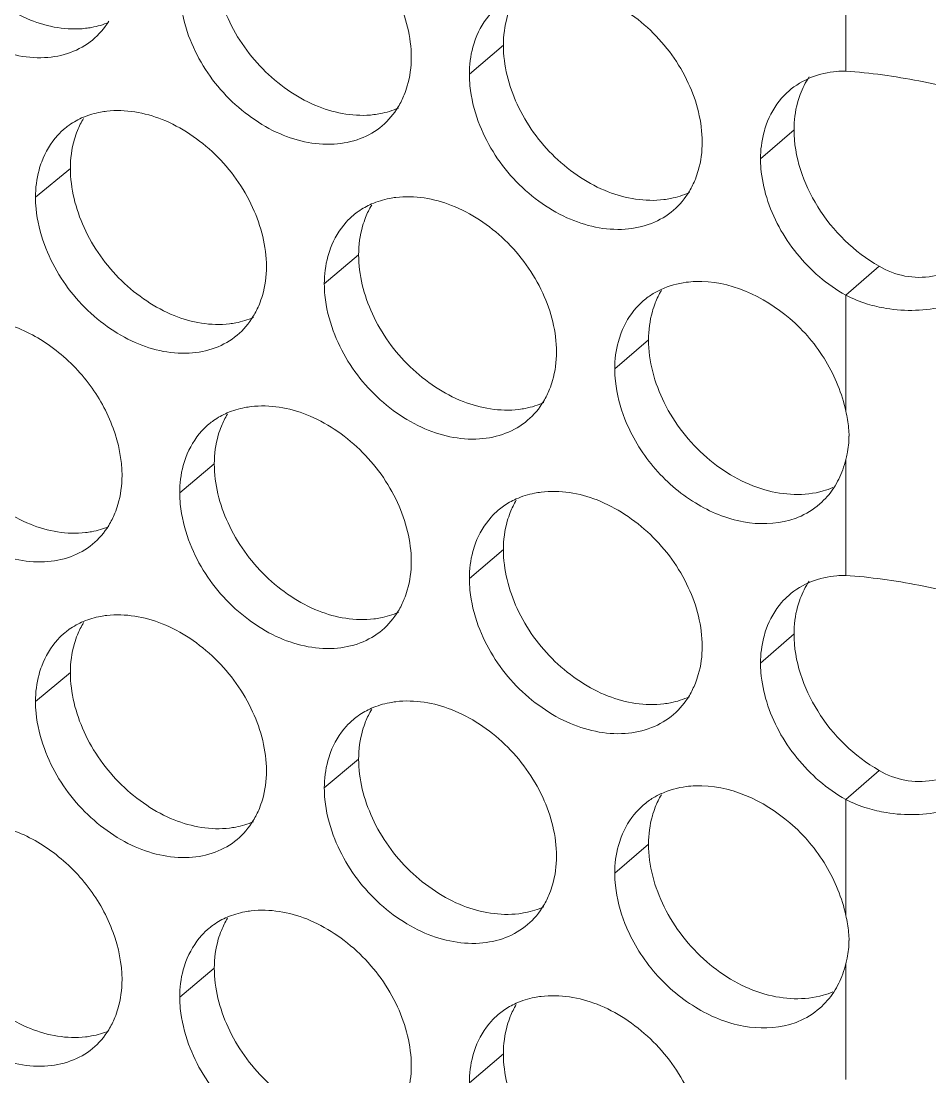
# Model space of a CAD drawing. Header units: millimetres. Extents: x 1177 to 4147, y 93 to 2194.
# Drawn here: x 2687.88 to 2702.07, y 703.32 to 719.81 of the extents above; entities that cross this region are included whole.
import ezdxf

# ---------------------------------------------------------------- set-up
doc = ezdxf.new("R2010")
doc.units = ezdxf.units.MM
doc.header["$LTSCALE"] = 0.1
doc.layers.get('0').update_dxf_attribs({"lineweight": 13})
doc.layers.add('标注', color=251, linetype='Continuous', lineweight=9)

# ---------------------------------------------------------------- blocks, each defined once
blk = doc.blocks.new('02')
for p, q in [((4627.348, 618.454), (4627.348, 621.041)), ((4627.348, 610.867), (4627.348, 613.454)), ((4627.348, 607.204), (4627.348, 609.791)), ((4627.348, 599.617), (4627.348, 602.204)), ((4627.348, 595.954), (4627.348, 598.541))]:
    blk.add_line(p, q)
for points, knots in [([(4627.348, 522.744), (4597.363, 531.299), (4553.55, 545.69), (4497.641, 568.487), (4458.71, 586.649), (4422.281, 606.068), (4388.51, 626.659), (4357.551, 648.334), (4338.416, 663.815), (4329.392, 671.722)], [0, 0, 0, 0, 0.278685, 0.411475, 0.539478, 0.662459, 0.780251, 0.892768, 1, 1, 1, 1]), ([(4626.906, 521.428), (4597.052, 529.945), (4553.424, 544.261), (4497.732, 566.923), (4458.929, 584.973), (4422.597, 604.269), (4388.892, 624.729), (4357.964, 646.263), (4338.829, 661.641), (4329.798, 669.496)], [0, 0, 0, 0, 0.278468, 0.411196, 0.539177, 0.662176, 0.780023, 0.892638, 1, 1, 1, 1]), ([(4628.518, 518.372), (4598.337, 526.935), (4554.235, 541.353), (4497.955, 564.22), (4458.766, 582.448), (4422.099, 601.945), (4388.114, 622.628), (4356.965, 644.402), (4337.717, 659.96), (4328.641, 667.907)], [0, 0, 0, 0, 0.278732, 0.411552, 0.539576, 0.662563, 0.780343, 0.892822, 1, 1, 1, 1]), ([(4328.202, 667.332), (4337.3, 659.316), (4356.601, 643.626), (4387.852, 621.677), (4421.956, 600.844), (4458.755, 581.215), (4498.091, 562.874), (4554.59, 539.876), (4598.873, 525.389), (4629.18, 516.79)], [0, 0, 0, 0, 0.107262, 0.219794, 0.337581, 0.460553, 0.588547, 0.721328, 1, 1, 1, 1])]:
    blk.add_open_spline(points, degree=3, knots=knots)
at = {"layer": '标注'}
for p, q in [((4619.714, 619.03), (4618.955, 618.383)), ((4626.196, 617.148), (4625.449, 616.498)), ((4610.058, 616.284), (4609.28, 615.642)), ((4616.486, 614.357), (4615.721, 613.712)), ((4628.091, 614.105), (4627.348, 613.454)), ((4622.951, 612.46), (4622.198, 611.811)), ((4613.267, 609.692), (4612.496, 609.048)), ((4619.714, 607.78), (4618.955, 607.133)), ((4626.196, 605.898), (4625.449, 605.248)), ((4610.058, 605.034), (4609.28, 604.392)), ((4610.058, 605.034), (4609.28, 604.392)), ((4616.486, 603.107), (4615.721, 602.462)), ((4616.486, 603.107), (4615.721, 602.462)), ((4628.091, 602.855), (4627.348, 602.204)), ((4622.951, 601.21), (4622.198, 600.561)), ((4622.951, 601.21), (4622.198, 600.561)), ((4613.267, 598.442), (4612.496, 597.798)), ((4619.714, 596.53), (4618.955, 595.883))]:
    blk.add_line(p, q, dxfattribs=at)
for centre, radius, start, end in [((4615.73, 618.642), 1.912, 328.9787, 338.0529), ((4611.976, 616.414), 1.899, 148.7058, 157.8789), ((4610.945, 615.963), 1.579, 125.316, 129.5927), ((4622.206, 616.758), 1.925, 329.2925, 338.318), ((4617.403, 614.02), 1.599, 125.3449, 130.1938), ((4618.416, 614.48), 1.912, 149.0222, 158.126), ((4623.959, 612), 1.744, 114.6822, 121.1409), ((4623.909, 612.083), 1.647, 121.1376, 130.744), ((4624.886, 612.581), 1.918, 149.2796, 158.5755), ((4628.745, 616.24), 3.117, 243.3667, 253.0477), ((4612.506, 613.971), 1.906, 328.8204, 337.9261), ((4618.964, 612.071), 1.919, 329.1361, 338.1835), ((4615.192, 609.818), 1.906, 148.8645, 158.0006), ((4614.169, 609.363), 1.589, 125.3301, 129.8922), ((4625.364, 610.307), 2.058, 0.0408, 5.1029), ((4625.378, 610.236), 2.02, 340.5097, 347.2785), ((4626.352, 610.823), 1.805, 285.9402, 293.0214), ((4621.65, 607.899), 1.919, 149.179, 158.2551), ((4620.645, 607.434), 1.61, 125.3606, 130.4975), ((4609.291, 609.307), 1.899, 328.661, 337.8031), ((4615.73, 607.392), 1.912, 328.9787, 338.0529), ((4611.976, 605.164), 1.899, 148.7058, 157.8789), ((4611.976, 605.164), 1.899, 148.7058, 157.8789), ((4610.945, 604.713), 1.579, 125.316, 129.5927), ((4610.945, 604.713), 1.579, 125.316, 129.5927), ((4622.206, 605.508), 1.925, 329.2925, 338.318), ((4618.416, 603.23), 1.912, 149.0222, 158.126), ((4618.416, 603.23), 1.912, 149.0222, 158.126), ((4617.403, 602.77), 1.599, 125.3449, 130.1938), ((4617.403, 602.77), 1.599, 125.3449, 130.1938), ((4623.959, 600.75), 1.744, 114.6822, 121.1409), ((4623.959, 600.75), 1.744, 114.6822, 121.1409), ((4624.886, 601.331), 1.918, 149.2796, 158.5755), ((4624.886, 601.331), 1.918, 149.2796, 158.5755), ((4623.909, 600.833), 1.647, 121.1376, 130.744), ((4623.909, 600.833), 1.647, 121.1376, 130.744), ((4628.745, 604.99), 3.117, 243.3667, 253.0477), ((4612.506, 602.721), 1.906, 328.8204, 337.9261), ((4612.506, 602.721), 1.906, 328.8204, 337.9261), ((4618.964, 600.821), 1.919, 329.1361, 338.1835), ((4618.964, 600.821), 1.919, 329.1361, 338.1835), ((4615.192, 598.568), 1.906, 148.8645, 158.0006), ((4614.169, 598.113), 1.589, 125.3301, 129.8922), ((4625.364, 599.057), 2.058, 0.0408, 5.1029), ((4625.364, 599.057), 2.058, 0.0408, 5.1029), ((4625.378, 598.986), 2.02, 340.5097, 347.2785), ((4625.378, 598.986), 2.02, 340.5097, 347.2785), ((4626.352, 599.573), 1.805, 285.9402, 293.0214), ((4626.352, 599.573), 1.805, 285.9402, 293.0214), ((4621.65, 596.649), 1.919, 149.179, 158.2551), ((4609.291, 598.057), 1.899, 328.661, 337.8031), ((4620.645, 596.184), 1.61, 125.3606, 130.4975)]:
    blk.add_arc(centre, radius, start, end, dxfattribs=at)
for points, knots in [([(4606.857, 622.884), (4606.857, 622.433), (4607.098, 621.497), (4607.789, 620.516), (4608.535, 619.91), (4609.314, 619.481), (4609.984, 619.361), (4610.396, 619.409)], [0, 0, 0, 0, 0.247494, 0.513042, 0.645309, 0.772218, 1, 1, 1, 1]), ([(4617.66, 618.763), (4617.66, 619.214), (4617.416, 620.15), (4616.716, 621.125), (4615.963, 621.727), (4615.177, 622.151), (4614.503, 622.269), (4614.089, 622.22)], [0, 0, 0, 0, 0.246684, 0.511753, 0.644116, 0.771328, 1, 1, 1, 1]), ([(4606.271, 621.19), (4606.44, 620.725), (4606.839, 620.069), (4607.569, 619.401), (4608.356, 618.906), (4609.246, 618.684), (4610.062, 618.837), (4610.406, 619.029), (4610.551, 619.148)], [0, 0, 0, 0, 0.27385, 0.412176, 0.546005, 0.787007, 0.896139, 1, 1, 1, 1]), ([(4613.267, 620.942), (4613.267, 620.491), (4613.51, 619.556), (4614.205, 618.578), (4614.955, 617.975), (4615.739, 617.55), (4616.413, 617.433), (4616.827, 617.483)], [0, 0, 0, 0, 0.246991, 0.512108, 0.644352, 0.77141, 1, 1, 1, 1]), ([(4612.496, 620.298), (4612.496, 620.212), (4612.515, 619.854), (4612.601, 619.501), (4612.695, 619.245)], [0, 0, 0, 0, 0.240653, 1, 1, 1, 1]), ([(4624.148, 616.872), (4624.148, 617.322), (4623.902, 618.258), (4623.198, 619.23), (4622.441, 619.828), (4621.65, 620.249), (4620.973, 620.363), (4620.556, 620.311)], [0, 0, 0, 0, 0.246187, 0.510826, 0.643167, 0.770525, 1, 1, 1, 1]), ([(4619.599, 619.908), (4619.543, 619.86), (4619.329, 619.651), (4619.173, 619.384), (4619.094, 619.173)], [0, 0, 0, 0, 0.246198, 1, 1, 1, 1]), ([(4619.868, 619.86), (4619.843, 619.796), (4619.751, 619.529), (4619.714, 619.244), (4619.714, 619.03)], [0, 0, 0, 0, 0.241677, 1, 1, 1, 1]), ([(4610.396, 619.409), (4610.441, 619.414), (4610.618, 619.441), (4610.792, 619.491), (4610.915, 619.543)], [0, 0, 0, 0, 0.255573, 1, 1, 1, 1]), ([(4612.695, 619.245), (4612.865, 618.779), (4613.269, 618.122), (4614.007, 617.457), (4614.803, 616.966), (4615.701, 616.752), (4616.522, 616.915), (4616.867, 617.112), (4617.011, 617.234)], [0, 0, 0, 0, 0.273173, 0.411313, 0.545072, 0.786333, 0.895775, 1, 1, 1, 1]), ([(4619.094, 619.173), (4619.071, 619.113), (4618.988, 618.857), (4618.955, 618.586), (4618.955, 618.383)], [0, 0, 0, 0, 0.242012, 1, 1, 1, 1]), ([(4619.714, 619.03), (4619.714, 618.58), (4619.958, 617.644), (4620.658, 616.67), (4621.412, 616.071), (4622.201, 615.649), (4622.877, 615.536), (4623.293, 615.588)], [0, 0, 0, 0, 0.246494, 0.511184, 0.643406, 0.77061, 1, 1, 1, 1]), ([(4617.504, 617.928), (4617.53, 617.991), (4617.623, 618.261), (4617.66, 618.548), (4617.66, 618.763)], [0, 0, 0, 0, 0.241585, 1, 1, 1, 1]), ([(4618.955, 618.383), (4618.955, 618.297), (4618.974, 617.938), (4619.061, 617.586), (4619.155, 617.331)], [0, 0, 0, 0, 0.240751, 1, 1, 1, 1]), ([(4627.348, 618.454), (4627.281, 618.455), (4627.022, 618.444), (4626.765, 618.386), (4626.586, 618.316)], [0, 0, 0, 0, 0.258603, 1, 1, 1, 1]), ([(4630.617, 617.799), (4630.361, 617.9), (4629.819, 618.064), (4628.729, 618.296), (4627.896, 618.417), (4627.348, 618.454)], [0, 0, 0, 0, 0.246985, 0.506558, 1, 1, 1, 1]), ([(4626.077, 618.008), (4626.021, 617.959), (4625.806, 617.745), (4625.653, 617.473), (4625.576, 617.258)], [0, 0, 0, 0, 0.24633, 1, 1, 1, 1]), ([(4626.333, 617.936), (4626.31, 617.875), (4626.229, 617.62), (4626.196, 617.35), (4626.196, 617.148)], [0, 0, 0, 0, 0.242216, 1, 1, 1, 1]), ([(4614.43, 614.095), (4614.43, 614.546), (4614.186, 615.482), (4613.489, 616.459), (4612.738, 617.063), (4611.955, 617.489), (4611.282, 617.608), (4610.868, 617.56)], [0, 0, 0, 0, 0.246935, 0.51222, 0.644595, 0.771733, 1, 1, 1, 1]), ([(4616.827, 617.483), (4616.875, 617.489), (4617.061, 617.518), (4617.244, 617.573), (4617.373, 617.63)], [0, 0, 0, 0, 0.255784, 1, 1, 1, 1]), ([(4610.868, 617.56), (4610.823, 617.555), (4610.647, 617.528), (4610.473, 617.478), (4610.351, 617.427)], [0, 0, 0, 0, 0.255654, 1, 1, 1, 1]), ([(4609.939, 617.18), (4609.881, 617.132), (4609.659, 616.92), (4609.499, 616.647), (4609.418, 616.431)], [0, 0, 0, 0, 0.245817, 1, 1, 1, 1]), ([(4610.217, 617.129), (4610.19, 617.065), (4610.096, 616.793), (4610.058, 616.502), (4610.058, 616.284)], [0, 0, 0, 0, 0.241186, 1, 1, 1, 1]), ([(4619.155, 617.331), (4619.327, 616.864), (4619.735, 616.205), (4620.482, 615.543), (4621.286, 615.056), (4622.193, 614.851), (4623.018, 615.024), (4623.364, 615.226), (4623.508, 615.351)], [0, 0, 0, 0, 0.272504, 0.410462, 0.544153, 0.785671, 0.895417, 1, 1, 1, 1]), ([(4625.576, 617.258), (4625.555, 617.199), (4625.48, 616.952), (4625.449, 616.693), (4625.449, 616.498)], [0, 0, 0, 0, 0.242457, 1, 1, 1, 1]), ([(4626.196, 617.148), (4626.196, 616.549), (4626.617, 615.313), (4627.539, 614.418), (4628.091, 614.105)], [0, 0, 0, 0, 0.485697, 1, 1, 1, 1]), ([(4623.995, 616.047), (4624.02, 616.11), (4624.111, 616.376), (4624.148, 616.659), (4624.148, 616.872)], [0, 0, 0, 0, 0.241909, 1, 1, 1, 1]), ([(4628.091, 614.105), (4628.266, 613.998), (4628.66, 613.845), (4629.293, 613.844), (4629.891, 614.06), (4630.554, 614.572), (4631.079, 615.468), (4631.219, 616.267), (4631.219, 616.652)], [0, 0, 0, 0, 0.126239, 0.253462, 0.381711, 0.510421, 0.762592, 1, 1, 1, 1]), ([(4609.418, 616.431), (4609.395, 616.371), (4609.313, 616.115), (4609.28, 615.845), (4609.28, 615.642)], [0, 0, 0, 0, 0.241688, 1, 1, 1, 1]), ([(4625.449, 616.498), (4625.449, 616.427), (4625.462, 616.134), (4625.521, 615.844), (4625.586, 615.632)], [0, 0, 0, 0, 0.242222, 1, 1, 1, 1]), ([(4610.058, 616.284), (4610.058, 615.833), (4610.299, 614.897), (4610.993, 613.918), (4611.74, 613.314), (4612.522, 612.887), (4613.194, 612.768), (4613.607, 612.817)], [0, 0, 0, 0, 0.247242, 0.512574, 0.644829, 0.771813, 1, 1, 1, 1]), ([(4623.293, 615.588), (4623.343, 615.594), (4623.54, 615.626), (4623.732, 615.686), (4623.866, 615.748)], [0, 0, 0, 0, 0.255988, 1, 1, 1, 1]), ([(4609.28, 615.642), (4609.28, 615.556), (4609.299, 615.198), (4609.385, 614.845), (4609.478, 614.589)], [0, 0, 0, 0, 0.240605, 1, 1, 1, 1]), ([(4617.318, 615.637), (4617.27, 615.631), (4617.084, 615.602), (4616.902, 615.547), (4616.773, 615.491)], [0, 0, 0, 0, 0.25587, 1, 1, 1, 1]), ([(4620.899, 612.189), (4620.899, 612.639), (4620.654, 613.575), (4619.952, 614.549), (4619.198, 615.149), (4618.409, 615.571), (4617.733, 615.687), (4617.318, 615.637)], [0, 0, 0, 0, 0.246434, 0.511288, 0.64364, 0.770925, 1, 1, 1, 1]), ([(4625.586, 615.632), (4625.724, 615.181), (4626.195, 614.326), (4626.932, 613.689), (4627.348, 613.454)], [0, 0, 0, 0, 0.49694, 1, 1, 1, 1]), ([(4616.37, 615.241), (4616.314, 615.193), (4616.097, 614.983), (4615.939, 614.715), (4615.859, 614.502)], [0, 0, 0, 0, 0.246074, 1, 1, 1, 1]), ([(4616.642, 615.192), (4616.616, 615.128), (4616.524, 614.859), (4616.486, 614.572), (4616.486, 614.357)], [0, 0, 0, 0, 0.241514, 1, 1, 1, 1]), ([(4609.478, 614.589), (4609.648, 614.124), (4610.049, 613.467), (4610.784, 612.8), (4611.575, 612.307), (4612.469, 612.089), (4613.288, 612.247), (4613.632, 612.441), (4613.776, 612.562)], [0, 0, 0, 0, 0.27351, 0.411743, 0.545537, 0.786668, 0.895956, 1, 1, 1, 1]), ([(4615.859, 614.502), (4615.837, 614.441), (4615.754, 614.186), (4615.721, 613.915), (4615.721, 613.712)], [0, 0, 0, 0, 0.241904, 1, 1, 1, 1]), ([(4616.486, 614.357), (4616.486, 613.907), (4616.729, 612.971), (4617.427, 611.995), (4618.179, 611.394), (4618.966, 610.971), (4619.641, 610.856), (4620.055, 610.907)], [0, 0, 0, 0, 0.246741, 0.511644, 0.643878, 0.771009, 1, 1, 1, 1]), ([(4614.272, 613.255), (4614.298, 613.319), (4614.392, 613.589), (4614.43, 613.878), (4614.43, 614.095)], [0, 0, 0, 0, 0.241422, 1, 1, 1, 1]), ([(4615.721, 613.712), (4615.721, 613.626), (4615.74, 613.267), (4615.827, 612.914), (4615.92, 612.659)], [0, 0, 0, 0, 0.240702, 1, 1, 1, 1]), ([(4623.995, 613.761), (4623.927, 613.758), (4623.666, 613.736), (4623.407, 613.665), (4623.231, 613.584)], [0, 0, 0, 0, 0.258302, 1, 1, 1, 1]), ([(4627.348, 610.867), (4627.27, 611.259), (4626.947, 612.031), (4625.94, 613.239), (4624.749, 613.791), (4623.995, 613.761)], [0, 0, 0, 0, 0.254485, 0.51933, 1, 1, 1, 1]), ([(4622.834, 613.33), (4622.779, 613.283), (4622.571, 613.078), (4622.419, 612.819), (4622.341, 612.614)], [0, 0, 0, 0, 0.246444, 1, 1, 1, 1]), ([(4623.101, 613.281), (4623.076, 613.218), (4622.987, 612.953), (4622.951, 612.672), (4622.951, 612.46)], [0, 0, 0, 0, 0.241851, 1, 1, 1, 1]), ([(4627.836, 613.258), (4627.973, 613.217), (4628.535, 613.085), (4629.131, 613.105), (4629.554, 613.2)], [0, 0, 0, 0, 0.247904, 1, 1, 1, 1]), ([(4613.607, 612.817), (4613.653, 612.823), (4613.835, 612.851), (4614.014, 612.903), (4614.139, 612.958)], [0, 0, 0, 0, 0.255679, 1, 1, 1, 1]), ([(4611.209, 609.435), (4611.209, 609.792), (4611.053, 610.536), (4610.498, 611.537), (4609.671, 612.342), (4608.989, 612.704), (4608.638, 612.81)], [0, 0, 0, 0, 0.238714, 0.495406, 0.754851, 1, 1, 1, 1]), ([(4615.92, 612.659), (4616.091, 612.193), (4616.498, 611.535), (4617.24, 610.871), (4618.04, 610.382), (4618.943, 610.173), (4619.766, 610.341), (4620.111, 610.54), (4620.255, 610.664)], [0, 0, 0, 0, 0.272838, 0.410886, 0.544611, 0.786, 0.895595, 1, 1, 1, 1]), ([(4622.341, 612.614), (4622.317, 612.552), (4622.232, 612.293), (4622.198, 612.018), (4622.198, 611.811)], [0, 0, 0, 0, 0.242016, 1, 1, 1, 1]), ([(4622.951, 612.46), (4622.951, 611.979), (4623.228, 610.977), (4624.17, 609.779), (4625.446, 609.021), (4626.431, 608.968), (4626.848, 609.088)], [0, 0, 0, 0, 0.249772, 0.517807, 0.774905, 1, 1, 1, 1]), ([(4620.745, 611.358), (4620.77, 611.422), (4620.862, 611.689), (4620.899, 611.975), (4620.899, 612.189)], [0, 0, 0, 0, 0.241748, 1, 1, 1, 1]), ([(4622.198, 611.811), (4622.198, 611.719), (4622.219, 611.337), (4622.318, 610.961), (4622.424, 610.69)], [0, 0, 0, 0, 0.240389, 1, 1, 1, 1]), ([(4606.857, 611.634), (4606.857, 611.183), (4607.098, 610.247), (4607.789, 609.266), (4608.535, 608.66), (4609.314, 608.231), (4609.984, 608.111), (4610.396, 608.159)], [0, 0, 0, 0, 0.247494, 0.513042, 0.645309, 0.772218, 1, 1, 1, 1]), ([(4617.66, 607.513), (4617.66, 607.964), (4617.416, 608.9), (4616.716, 609.875), (4615.963, 610.477), (4615.177, 610.901), (4614.503, 611.019), (4614.089, 610.97)], [0, 0, 0, 0, 0.246684, 0.511753, 0.644116, 0.771328, 1, 1, 1, 1]), ([(4620.055, 610.907), (4620.105, 610.913), (4620.296, 610.943), (4620.484, 611.001), (4620.615, 611.06)], [0, 0, 0, 0, 0.255887, 1, 1, 1, 1]), ([(4614.089, 610.97), (4614.042, 610.964), (4613.861, 610.936), (4613.683, 610.884), (4613.557, 610.83)], [0, 0, 0, 0, 0.255763, 1, 1, 1, 1]), ([(4613.15, 610.582), (4613.093, 610.534), (4612.873, 610.323), (4612.714, 610.052), (4612.634, 609.838)], [0, 0, 0, 0, 0.245947, 1, 1, 1, 1]), ([(4613.425, 610.532), (4613.399, 610.468), (4613.305, 610.197), (4613.267, 609.908), (4613.267, 609.692)], [0, 0, 0, 0, 0.241351, 1, 1, 1, 1]), ([(4622.424, 610.69), (4622.574, 610.308), (4623.01, 609.588), (4623.936, 608.781), (4625.012, 608.332), (4625.772, 608.342), (4626.103, 608.437)], [0, 0, 0, 0, 0.264547, 0.530604, 0.77855, 1, 1, 1, 1]), ([(4627.348, 609.791), (4627.36, 609.832), (4627.404, 610.001), (4627.421, 610.177), (4627.421, 610.309)], [0, 0, 0, 0, 0.244815, 1, 1, 1, 1]), ([(4606.271, 609.94), (4606.44, 609.475), (4606.839, 608.819), (4607.569, 608.151), (4608.356, 607.656), (4609.246, 607.434), (4610.062, 607.587), (4610.406, 607.779), (4610.551, 607.898)], [0, 0, 0, 0, 0.27385, 0.412176, 0.546005, 0.787007, 0.896139, 1, 1, 1, 1]), ([(4612.634, 609.838), (4612.611, 609.777), (4612.529, 609.522), (4612.496, 609.251), (4612.496, 609.048)], [0, 0, 0, 0, 0.241796, 1, 1, 1, 1]), ([(4613.267, 609.692), (4613.267, 609.241), (4613.51, 608.306), (4614.205, 607.328), (4614.955, 606.725), (4615.739, 606.3), (4616.413, 606.183), (4616.827, 606.233)], [0, 0, 0, 0, 0.246991, 0.512108, 0.644352, 0.77141, 1, 1, 1, 1]), ([(4611.049, 608.59), (4611.075, 608.654), (4611.17, 608.926), (4611.209, 609.217), (4611.209, 609.435)], [0, 0, 0, 0, 0.241257, 1, 1, 1, 1]), ([(4624.148, 605.622), (4624.148, 606.072), (4623.902, 607.008), (4623.198, 607.98), (4622.441, 608.578), (4621.65, 608.999), (4620.973, 609.113), (4620.556, 609.061)], [0, 0, 0, 0, 0.246187, 0.510826, 0.643167, 0.770525, 1, 1, 1, 1]), ([(4612.496, 609.048), (4612.496, 608.962), (4612.515, 608.604), (4612.601, 608.251), (4612.695, 607.995)], [0, 0, 0, 0, 0.240653, 1, 1, 1, 1]), ([(4620.556, 609.061), (4620.507, 609.055), (4620.316, 609.025), (4620.129, 608.968), (4619.998, 608.909)], [0, 0, 0, 0, 0.255975, 1, 1, 1, 1]), ([(4619.599, 608.658), (4619.543, 608.61), (4619.329, 608.401), (4619.173, 608.134), (4619.094, 607.923)], [0, 0, 0, 0, 0.246198, 1, 1, 1, 1]), ([(4626.103, 608.437), (4626.165, 608.455), (4626.405, 608.537), (4626.627, 608.673), (4626.769, 608.797)], [0, 0, 0, 0, 0.255293, 1, 1, 1, 1]), ([(4619.868, 608.61), (4619.843, 608.546), (4619.751, 608.279), (4619.714, 607.994), (4619.714, 607.78)], [0, 0, 0, 0, 0.241677, 1, 1, 1, 1]), ([(4610.396, 608.159), (4610.441, 608.164), (4610.618, 608.191), (4610.792, 608.241), (4610.915, 608.293)], [0, 0, 0, 0, 0.255573, 1, 1, 1, 1]), ([(4612.695, 607.995), (4612.865, 607.529), (4613.269, 606.872), (4614.007, 606.207), (4614.803, 605.716), (4615.701, 605.502), (4616.522, 605.665), (4616.867, 605.862), (4617.011, 605.984)], [0, 0, 0, 0, 0.273173, 0.411313, 0.545072, 0.786333, 0.895775, 1, 1, 1, 1]), ([(4619.094, 607.923), (4619.071, 607.863), (4618.988, 607.607), (4618.955, 607.336), (4618.955, 607.133)], [0, 0, 0, 0, 0.242012, 1, 1, 1, 1]), ([(4619.714, 607.78), (4619.714, 607.33), (4619.958, 606.394), (4620.658, 605.42), (4621.412, 604.821), (4622.201, 604.399), (4622.877, 604.286), (4623.293, 604.338)], [0, 0, 0, 0, 0.246494, 0.511184, 0.643406, 0.77061, 1, 1, 1, 1]), ([(4617.504, 606.678), (4617.53, 606.741), (4617.623, 607.011), (4617.66, 607.298), (4617.66, 607.513)], [0, 0, 0, 0, 0.241585, 1, 1, 1, 1]), ([(4618.955, 607.133), (4618.955, 607.047), (4618.974, 606.688), (4619.061, 606.336), (4619.155, 606.081)], [0, 0, 0, 0, 0.240751, 1, 1, 1, 1]), ([(4627.348, 607.204), (4627.281, 607.205), (4627.022, 607.194), (4626.765, 607.136), (4626.586, 607.066)], [0, 0, 0, 0, 0.258603, 1, 1, 1, 1]), ([(4630.617, 606.549), (4630.361, 606.65), (4629.819, 606.814), (4628.729, 607.046), (4627.896, 607.167), (4627.348, 607.204)], [0, 0, 0, 0, 0.246985, 0.506558, 1, 1, 1, 1]), ([(4626.077, 606.758), (4626.021, 606.709), (4625.806, 606.495), (4625.653, 606.223), (4625.576, 606.008)], [0, 0, 0, 0, 0.24633, 1, 1, 1, 1]), ([(4626.333, 606.686), (4626.31, 606.625), (4626.229, 606.37), (4626.196, 606.1), (4626.196, 605.898)], [0, 0, 0, 0, 0.242216, 1, 1, 1, 1]), ([(4610.868, 606.31), (4610.823, 606.305), (4610.647, 606.278), (4610.473, 606.228), (4610.351, 606.177)], [0, 0, 0, 0, 0.255654, 1, 1, 1, 1]), ([(4610.868, 606.31), (4610.823, 606.305), (4610.647, 606.278), (4610.473, 606.228), (4610.351, 606.177)], [0, 0, 0, 0, 0.255654, 1, 1, 1, 1]), ([(4614.43, 602.845), (4614.43, 603.296), (4614.186, 604.232), (4613.489, 605.209), (4612.738, 605.813), (4611.955, 606.239), (4611.282, 606.358), (4610.868, 606.31)], [0, 0, 0, 0, 0.246935, 0.51222, 0.644595, 0.771733, 1, 1, 1, 1]), ([(4614.43, 602.845), (4614.43, 603.296), (4614.186, 604.232), (4613.489, 605.209), (4612.738, 605.813), (4611.955, 606.239), (4611.282, 606.358), (4610.868, 606.31)], [0, 0, 0, 0, 0.246935, 0.51222, 0.644595, 0.771733, 1, 1, 1, 1]), ([(4616.827, 606.233), (4616.875, 606.239), (4617.061, 606.268), (4617.244, 606.323), (4617.373, 606.38)], [0, 0, 0, 0, 0.255784, 1, 1, 1, 1]), ([(4619.155, 606.081), (4619.327, 605.614), (4619.735, 604.955), (4620.482, 604.293), (4621.286, 603.806), (4622.193, 603.601), (4623.018, 603.774), (4623.364, 603.976), (4623.508, 604.101)], [0, 0, 0, 0, 0.272504, 0.410462, 0.544153, 0.785671, 0.895417, 1, 1, 1, 1]), ([(4609.939, 605.93), (4609.881, 605.882), (4609.659, 605.67), (4609.499, 605.397), (4609.418, 605.181)], [0, 0, 0, 0, 0.245817, 1, 1, 1, 1]), ([(4609.939, 605.93), (4609.881, 605.882), (4609.659, 605.67), (4609.499, 605.397), (4609.418, 605.181)], [0, 0, 0, 0, 0.245817, 1, 1, 1, 1]), ([(4610.217, 605.879), (4610.19, 605.815), (4610.096, 605.543), (4610.058, 605.252), (4610.058, 605.034)], [0, 0, 0, 0, 0.241186, 1, 1, 1, 1]), ([(4610.217, 605.879), (4610.19, 605.815), (4610.096, 605.543), (4610.058, 605.252), (4610.058, 605.034)], [0, 0, 0, 0, 0.241186, 1, 1, 1, 1]), ([(4625.576, 606.008), (4625.555, 605.949), (4625.48, 605.702), (4625.449, 605.443), (4625.449, 605.248)], [0, 0, 0, 0, 0.242457, 1, 1, 1, 1]), ([(4626.196, 605.898), (4626.196, 605.299), (4626.617, 604.063), (4627.539, 603.168), (4628.091, 602.855)], [0, 0, 0, 0, 0.485697, 1, 1, 1, 1]), ([(4623.995, 604.797), (4624.02, 604.86), (4624.111, 605.126), (4624.148, 605.409), (4624.148, 605.622)], [0, 0, 0, 0, 0.241909, 1, 1, 1, 1]), ([(4628.091, 602.855), (4628.266, 602.748), (4628.66, 602.595), (4629.293, 602.594), (4629.891, 602.81), (4630.554, 603.322), (4631.079, 604.218), (4631.219, 605.017), (4631.219, 605.402)], [0, 0, 0, 0, 0.126239, 0.253462, 0.381711, 0.510421, 0.762592, 1, 1, 1, 1]), ([(4609.418, 605.181), (4609.395, 605.121), (4609.313, 604.865), (4609.28, 604.595), (4609.28, 604.392)], [0, 0, 0, 0, 0.241688, 1, 1, 1, 1]), ([(4609.418, 605.181), (4609.395, 605.121), (4609.313, 604.865), (4609.28, 604.595), (4609.28, 604.392)], [0, 0, 0, 0, 0.241688, 1, 1, 1, 1]), ([(4625.449, 605.248), (4625.449, 605.177), (4625.462, 604.884), (4625.521, 604.594), (4625.586, 604.382)], [0, 0, 0, 0, 0.242222, 1, 1, 1, 1]), ([(4610.058, 605.034), (4610.058, 604.583), (4610.299, 603.647), (4610.993, 602.668), (4611.74, 602.064), (4612.522, 601.637), (4613.194, 601.518), (4613.607, 601.567)], [0, 0, 0, 0, 0.247242, 0.512574, 0.644829, 0.771813, 1, 1, 1, 1]), ([(4610.058, 605.034), (4610.058, 604.583), (4610.299, 603.647), (4610.993, 602.668), (4611.74, 602.064), (4612.522, 601.637), (4613.194, 601.518), (4613.607, 601.567)], [0, 0, 0, 0, 0.247242, 0.512574, 0.644829, 0.771813, 1, 1, 1, 1]), ([(4620.899, 600.939), (4620.899, 601.389), (4620.654, 602.325), (4619.952, 603.299), (4619.198, 603.899), (4618.409, 604.321), (4617.733, 604.437), (4617.318, 604.387)], [0, 0, 0, 0, 0.246434, 0.511288, 0.64364, 0.770925, 1, 1, 1, 1]), ([(4620.899, 600.939), (4620.899, 601.389), (4620.654, 602.325), (4619.952, 603.299), (4619.198, 603.899), (4618.409, 604.321), (4617.733, 604.437), (4617.318, 604.387)], [0, 0, 0, 0, 0.246434, 0.511288, 0.64364, 0.770925, 1, 1, 1, 1]), ([(4623.293, 604.338), (4623.343, 604.344), (4623.54, 604.376), (4623.732, 604.436), (4623.866, 604.498)], [0, 0, 0, 0, 0.255988, 1, 1, 1, 1]), ([(4609.28, 604.392), (4609.28, 604.306), (4609.299, 603.948), (4609.385, 603.595), (4609.478, 603.339)], [0, 0, 0, 0, 0.240605, 1, 1, 1, 1]), ([(4609.28, 604.392), (4609.28, 604.306), (4609.299, 603.948), (4609.385, 603.595), (4609.478, 603.339)], [0, 0, 0, 0, 0.240605, 1, 1, 1, 1]), ([(4617.318, 604.387), (4617.27, 604.381), (4617.084, 604.352), (4616.902, 604.297), (4616.773, 604.241)], [0, 0, 0, 0, 0.25587, 1, 1, 1, 1]), ([(4617.318, 604.387), (4617.27, 604.381), (4617.084, 604.352), (4616.902, 604.297), (4616.773, 604.241)], [0, 0, 0, 0, 0.25587, 1, 1, 1, 1]), ([(4625.586, 604.382), (4625.724, 603.931), (4626.195, 603.076), (4626.932, 602.439), (4627.348, 602.204)], [0, 0, 0, 0, 0.49694, 1, 1, 1, 1]), ([(4616.37, 603.991), (4616.314, 603.943), (4616.097, 603.733), (4615.939, 603.465), (4615.859, 603.252)], [0, 0, 0, 0, 0.246074, 1, 1, 1, 1]), ([(4616.37, 603.991), (4616.314, 603.943), (4616.097, 603.733), (4615.939, 603.465), (4615.859, 603.252)], [0, 0, 0, 0, 0.246074, 1, 1, 1, 1]), ([(4616.642, 603.942), (4616.616, 603.878), (4616.524, 603.609), (4616.486, 603.322), (4616.486, 603.107)], [0, 0, 0, 0, 0.241514, 1, 1, 1, 1]), ([(4616.642, 603.942), (4616.616, 603.878), (4616.524, 603.609), (4616.486, 603.322), (4616.486, 603.107)], [0, 0, 0, 0, 0.241514, 1, 1, 1, 1]), ([(4609.478, 603.339), (4609.648, 602.874), (4610.049, 602.217), (4610.784, 601.55), (4611.575, 601.057), (4612.469, 600.839), (4613.288, 600.997), (4613.632, 601.191), (4613.776, 601.312)], [0, 0, 0, 0, 0.27351, 0.411743, 0.545537, 0.786668, 0.895956, 1, 1, 1, 1]), ([(4609.478, 603.339), (4609.648, 602.874), (4610.049, 602.217), (4610.784, 601.55), (4611.575, 601.057), (4612.469, 600.839), (4613.288, 600.997), (4613.632, 601.191), (4613.776, 601.312)], [0, 0, 0, 0, 0.27351, 0.411743, 0.545537, 0.786668, 0.895956, 1, 1, 1, 1]), ([(4615.859, 603.252), (4615.837, 603.191), (4615.754, 602.936), (4615.721, 602.665), (4615.721, 602.462)], [0, 0, 0, 0, 0.241904, 1, 1, 1, 1]), ([(4615.859, 603.252), (4615.837, 603.191), (4615.754, 602.936), (4615.721, 602.665), (4615.721, 602.462)], [0, 0, 0, 0, 0.241904, 1, 1, 1, 1]), ([(4616.486, 603.107), (4616.486, 602.657), (4616.729, 601.721), (4617.427, 600.745), (4618.179, 600.144), (4618.966, 599.721), (4619.641, 599.606), (4620.055, 599.657)], [0, 0, 0, 0, 0.246741, 0.511644, 0.643878, 0.771009, 1, 1, 1, 1]), ([(4616.486, 603.107), (4616.486, 602.657), (4616.729, 601.721), (4617.427, 600.745), (4618.179, 600.144), (4618.966, 599.721), (4619.641, 599.606), (4620.055, 599.657)], [0, 0, 0, 0, 0.246741, 0.511644, 0.643878, 0.771009, 1, 1, 1, 1]), ([(4614.272, 602.005), (4614.298, 602.069), (4614.392, 602.339), (4614.43, 602.628), (4614.43, 602.845)], [0, 0, 0, 0, 0.241422, 1, 1, 1, 1]), ([(4614.272, 602.005), (4614.298, 602.069), (4614.392, 602.339), (4614.43, 602.628), (4614.43, 602.845)], [0, 0, 0, 0, 0.241422, 1, 1, 1, 1]), ([(4627.348, 599.617), (4627.27, 600.009), (4626.947, 600.781), (4625.94, 601.989), (4624.749, 602.541), (4623.995, 602.511)], [0, 0, 0, 0, 0.254485, 0.51933, 1, 1, 1, 1]), ([(4627.348, 599.617), (4627.27, 600.009), (4626.947, 600.781), (4625.94, 601.989), (4624.749, 602.541), (4623.995, 602.511)], [0, 0, 0, 0, 0.254485, 0.51933, 1, 1, 1, 1]), ([(4615.721, 602.462), (4615.721, 602.376), (4615.74, 602.017), (4615.827, 601.664), (4615.92, 601.409)], [0, 0, 0, 0, 0.240702, 1, 1, 1, 1]), ([(4615.721, 602.462), (4615.721, 602.376), (4615.74, 602.017), (4615.827, 601.664), (4615.92, 601.409)], [0, 0, 0, 0, 0.240702, 1, 1, 1, 1]), ([(4623.995, 602.511), (4623.927, 602.508), (4623.666, 602.486), (4623.407, 602.415), (4623.231, 602.334)], [0, 0, 0, 0, 0.258302, 1, 1, 1, 1]), ([(4623.995, 602.511), (4623.927, 602.508), (4623.666, 602.486), (4623.407, 602.415), (4623.231, 602.334)], [0, 0, 0, 0, 0.258302, 1, 1, 1, 1]), ([(4622.834, 602.08), (4622.779, 602.033), (4622.571, 601.828), (4622.419, 601.569), (4622.341, 601.364)], [0, 0, 0, 0, 0.246444, 1, 1, 1, 1]), ([(4622.834, 602.08), (4622.779, 602.033), (4622.571, 601.828), (4622.419, 601.569), (4622.341, 601.364)], [0, 0, 0, 0, 0.246444, 1, 1, 1, 1]), ([(4623.101, 602.031), (4623.076, 601.968), (4622.987, 601.703), (4622.951, 601.422), (4622.951, 601.21)], [0, 0, 0, 0, 0.241851, 1, 1, 1, 1]), ([(4623.101, 602.031), (4623.076, 601.968), (4622.987, 601.703), (4622.951, 601.422), (4622.951, 601.21)], [0, 0, 0, 0, 0.241851, 1, 1, 1, 1]), ([(4627.836, 602.008), (4627.973, 601.967), (4628.535, 601.835), (4629.131, 601.855), (4629.554, 601.95)], [0, 0, 0, 0, 0.247904, 1, 1, 1, 1]), ([(4613.607, 601.567), (4613.653, 601.573), (4613.835, 601.601), (4614.014, 601.653), (4614.139, 601.708)], [0, 0, 0, 0, 0.255679, 1, 1, 1, 1]), ([(4613.607, 601.567), (4613.653, 601.573), (4613.835, 601.601), (4614.014, 601.653), (4614.139, 601.708)], [0, 0, 0, 0, 0.255679, 1, 1, 1, 1]), ([(4611.209, 598.185), (4611.209, 598.542), (4611.053, 599.286), (4610.498, 600.287), (4609.671, 601.092), (4608.989, 601.454), (4608.638, 601.56)], [0, 0, 0, 0, 0.238714, 0.495406, 0.754851, 1, 1, 1, 1]), ([(4615.92, 601.409), (4616.091, 600.943), (4616.498, 600.285), (4617.24, 599.621), (4618.04, 599.132), (4618.943, 598.923), (4619.766, 599.091), (4620.111, 599.29), (4620.255, 599.414)], [0, 0, 0, 0, 0.272838, 0.410886, 0.544611, 0.786, 0.895595, 1, 1, 1, 1]), ([(4615.92, 601.409), (4616.091, 600.943), (4616.498, 600.285), (4617.24, 599.621), (4618.04, 599.132), (4618.943, 598.923), (4619.766, 599.091), (4620.111, 599.29), (4620.255, 599.414)], [0, 0, 0, 0, 0.272838, 0.410886, 0.544611, 0.786, 0.895595, 1, 1, 1, 1]), ([(4622.341, 601.364), (4622.317, 601.302), (4622.232, 601.043), (4622.198, 600.768), (4622.198, 600.561)], [0, 0, 0, 0, 0.242016, 1, 1, 1, 1]), ([(4622.341, 601.364), (4622.317, 601.302), (4622.232, 601.043), (4622.198, 600.768), (4622.198, 600.561)], [0, 0, 0, 0, 0.242016, 1, 1, 1, 1]), ([(4622.951, 601.21), (4622.951, 600.729), (4623.228, 599.727), (4624.17, 598.529), (4625.446, 597.771), (4626.431, 597.718), (4626.848, 597.838)], [0, 0, 0, 0, 0.249772, 0.517807, 0.774905, 1, 1, 1, 1]), ([(4622.951, 601.21), (4622.951, 600.729), (4623.228, 599.727), (4624.17, 598.529), (4625.446, 597.771), (4626.431, 597.718), (4626.848, 597.838)], [0, 0, 0, 0, 0.249772, 0.517807, 0.774905, 1, 1, 1, 1]), ([(4620.745, 600.108), (4620.77, 600.172), (4620.862, 600.439), (4620.899, 600.725), (4620.899, 600.939)], [0, 0, 0, 0, 0.241748, 1, 1, 1, 1]), ([(4620.745, 600.108), (4620.77, 600.172), (4620.862, 600.439), (4620.899, 600.725), (4620.899, 600.939)], [0, 0, 0, 0, 0.241748, 1, 1, 1, 1]), ([(4622.198, 600.561), (4622.198, 600.469), (4622.219, 600.087), (4622.318, 599.711), (4622.424, 599.44)], [0, 0, 0, 0, 0.240389, 1, 1, 1, 1]), ([(4622.198, 600.561), (4622.198, 600.469), (4622.219, 600.087), (4622.318, 599.711), (4622.424, 599.44)], [0, 0, 0, 0, 0.240389, 1, 1, 1, 1]), ([(4606.857, 600.384), (4606.857, 599.933), (4607.098, 598.997), (4607.789, 598.016), (4608.535, 597.41), (4609.314, 596.981), (4609.984, 596.861), (4610.396, 596.909)], [0, 0, 0, 0, 0.247494, 0.513042, 0.645309, 0.772218, 1, 1, 1, 1]), ([(4614.089, 599.72), (4614.042, 599.714), (4613.861, 599.686), (4613.683, 599.634), (4613.557, 599.58)], [0, 0, 0, 0, 0.255763, 1, 1, 1, 1]), ([(4617.66, 596.263), (4617.66, 596.714), (4617.416, 597.65), (4616.716, 598.625), (4615.963, 599.227), (4615.177, 599.651), (4614.503, 599.769), (4614.089, 599.72)], [0, 0, 0, 0, 0.246684, 0.511753, 0.644116, 0.771328, 1, 1, 1, 1]), ([(4620.055, 599.657), (4620.105, 599.663), (4620.296, 599.693), (4620.484, 599.751), (4620.615, 599.81)], [0, 0, 0, 0, 0.255887, 1, 1, 1, 1]), ([(4620.055, 599.657), (4620.105, 599.663), (4620.296, 599.693), (4620.484, 599.751), (4620.615, 599.81)], [0, 0, 0, 0, 0.255887, 1, 1, 1, 1]), ([(4613.15, 599.332), (4613.093, 599.284), (4612.873, 599.073), (4612.714, 598.802), (4612.634, 598.588)], [0, 0, 0, 0, 0.245947, 1, 1, 1, 1]), ([(4613.425, 599.282), (4613.399, 599.218), (4613.305, 598.947), (4613.267, 598.658), (4613.267, 598.442)], [0, 0, 0, 0, 0.241351, 1, 1, 1, 1]), ([(4622.424, 599.44), (4622.574, 599.058), (4623.01, 598.338), (4623.936, 597.531), (4625.012, 597.082), (4625.772, 597.092), (4626.103, 597.187)], [0, 0, 0, 0, 0.264547, 0.530604, 0.77855, 1, 1, 1, 1]), ([(4622.424, 599.44), (4622.574, 599.058), (4623.01, 598.338), (4623.936, 597.531), (4625.012, 597.082), (4625.772, 597.092), (4626.103, 597.187)], [0, 0, 0, 0, 0.264547, 0.530604, 0.77855, 1, 1, 1, 1]), ([(4627.348, 598.541), (4627.36, 598.582), (4627.404, 598.751), (4627.421, 598.927), (4627.421, 599.059)], [0, 0, 0, 0, 0.244815, 1, 1, 1, 1]), ([(4627.348, 598.541), (4627.36, 598.582), (4627.404, 598.751), (4627.421, 598.927), (4627.421, 599.059)], [0, 0, 0, 0, 0.244815, 1, 1, 1, 1]), ([(4606.271, 598.69), (4606.44, 598.225), (4606.839, 597.569), (4607.569, 596.901), (4608.356, 596.406), (4609.246, 596.184), (4610.062, 596.337), (4610.406, 596.529), (4610.551, 596.648)], [0, 0, 0, 0, 0.27385, 0.412176, 0.546005, 0.787007, 0.896139, 1, 1, 1, 1]), ([(4612.634, 598.588), (4612.611, 598.527), (4612.529, 598.272), (4612.496, 598.001), (4612.496, 597.798)], [0, 0, 0, 0, 0.241796, 1, 1, 1, 1]), ([(4613.267, 598.442), (4613.267, 597.991), (4613.51, 597.056), (4614.205, 596.078), (4614.955, 595.475), (4615.739, 595.05), (4616.413, 594.933), (4616.827, 594.983)], [0, 0, 0, 0, 0.246991, 0.512108, 0.644352, 0.77141, 1, 1, 1, 1]), ([(4611.049, 597.34), (4611.075, 597.404), (4611.17, 597.676), (4611.209, 597.967), (4611.209, 598.185)], [0, 0, 0, 0, 0.241257, 1, 1, 1, 1]), ([(4620.556, 597.811), (4620.507, 597.805), (4620.316, 597.775), (4620.129, 597.718), (4619.998, 597.659)], [0, 0, 0, 0, 0.255975, 1, 1, 1, 1]), ([(4624.148, 594.372), (4624.148, 594.822), (4623.902, 595.758), (4623.198, 596.73), (4622.441, 597.328), (4621.65, 597.749), (4620.973, 597.863), (4620.556, 597.811)], [0, 0, 0, 0, 0.246187, 0.510826, 0.643167, 0.770525, 1, 1, 1, 1]), ([(4612.496, 597.798), (4612.496, 597.712), (4612.515, 597.354), (4612.601, 597.001), (4612.695, 596.745)], [0, 0, 0, 0, 0.240653, 1, 1, 1, 1]), ([(4619.599, 597.408), (4619.543, 597.36), (4619.329, 597.151), (4619.173, 596.884), (4619.094, 596.673)], [0, 0, 0, 0, 0.246198, 1, 1, 1, 1]), ([(4619.868, 597.36), (4619.843, 597.296), (4619.751, 597.029), (4619.714, 596.744), (4619.714, 596.53)], [0, 0, 0, 0, 0.241677, 1, 1, 1, 1]), ([(4626.103, 597.187), (4626.165, 597.205), (4626.405, 597.287), (4626.627, 597.423), (4626.769, 597.547)], [0, 0, 0, 0, 0.255293, 1, 1, 1, 1]), ([(4626.103, 597.187), (4626.165, 597.205), (4626.405, 597.287), (4626.627, 597.423), (4626.769, 597.547)], [0, 0, 0, 0, 0.255293, 1, 1, 1, 1]), ([(4610.396, 596.909), (4610.441, 596.914), (4610.618, 596.941), (4610.792, 596.991), (4610.915, 597.043)], [0, 0, 0, 0, 0.255573, 1, 1, 1, 1]), ([(4612.695, 596.745), (4612.865, 596.279), (4613.269, 595.622), (4614.007, 594.957), (4614.803, 594.466), (4615.701, 594.252), (4616.522, 594.415), (4616.867, 594.612), (4617.011, 594.734)], [0, 0, 0, 0, 0.273173, 0.411313, 0.545072, 0.786333, 0.895775, 1, 1, 1, 1]), ([(4619.094, 596.673), (4619.071, 596.613), (4618.988, 596.357), (4618.955, 596.086), (4618.955, 595.883)], [0, 0, 0, 0, 0.242012, 1, 1, 1, 1]), ([(4619.714, 596.53), (4619.714, 596.08), (4619.958, 595.144), (4620.658, 594.17), (4621.412, 593.571), (4622.201, 593.149), (4622.877, 593.036), (4623.293, 593.088)], [0, 0, 0, 0, 0.246494, 0.511184, 0.643406, 0.77061, 1, 1, 1, 1]), ([(4617.504, 595.428), (4617.53, 595.491), (4617.623, 595.761), (4617.66, 596.048), (4617.66, 596.263)], [0, 0, 0, 0, 0.241585, 1, 1, 1, 1])]:
    blk.add_open_spline(points, degree=3, knots=knots, dxfattribs=at)
for points in [[(4610.551, 619.148), (4610.693, 619.266), (4610.816, 619.411), (4610.913, 619.569)], [(4626.586, 618.316), (4626.402, 618.243), (4626.226, 618.139), (4626.077, 618.008)], [(4626.53, 618.324), (4626.449, 618.203), (4626.383, 618.072), (4626.333, 617.936)], [(4617.011, 617.234), (4617.152, 617.354), (4617.274, 617.499), (4617.369, 617.657)], [(4610.351, 617.427), (4610.239, 617.38), (4610.131, 617.321), (4610.032, 617.251)], [(4623.508, 615.351), (4623.647, 615.471), (4623.767, 615.617), (4623.861, 615.775)], [(4616.773, 615.491), (4616.669, 615.445), (4616.57, 615.39), (4616.477, 615.324)], [(4613.776, 612.562), (4613.918, 612.681), (4614.04, 612.826), (4614.136, 612.984)], [(4620.255, 610.664), (4620.395, 610.784), (4620.516, 610.929), (4620.611, 611.087)], [(4613.557, 610.83), (4613.45, 610.784), (4613.346, 610.727), (4613.25, 610.659)], [(4627.413, 610.49), (4627.402, 610.617), (4627.379, 610.743), (4627.348, 610.867)], [(4627.082, 609.157), (4627.164, 609.283), (4627.232, 609.42), (4627.282, 609.562)], [(4626.769, 608.797), (4626.889, 608.902), (4626.995, 609.024), (4627.082, 609.157)], [(4619.998, 608.909), (4619.898, 608.864), (4619.802, 608.81), (4619.713, 608.747)], [(4610.551, 607.898), (4610.693, 608.016), (4610.816, 608.161), (4610.913, 608.319)], [(4626.586, 607.066), (4626.402, 606.993), (4626.226, 606.889), (4626.077, 606.758)], [(4626.53, 607.074), (4626.449, 606.953), (4626.383, 606.822), (4626.333, 606.686)], [(4617.011, 605.984), (4617.152, 606.104), (4617.274, 606.249), (4617.369, 606.407)], [(4610.351, 606.177), (4610.239, 606.13), (4610.131, 606.071), (4610.032, 606.001)], [(4610.351, 606.177), (4610.239, 606.13), (4610.131, 606.071), (4610.032, 606.001)], [(4623.508, 604.101), (4623.647, 604.221), (4623.767, 604.367), (4623.861, 604.525)], [(4616.773, 604.241), (4616.669, 604.195), (4616.57, 604.14), (4616.477, 604.074)], [(4616.773, 604.241), (4616.669, 604.195), (4616.57, 604.14), (4616.477, 604.074)], [(4613.776, 601.312), (4613.918, 601.431), (4614.04, 601.576), (4614.136, 601.734)], [(4613.776, 601.312), (4613.918, 601.431), (4614.04, 601.576), (4614.136, 601.734)], [(4620.255, 599.414), (4620.395, 599.534), (4620.516, 599.679), (4620.611, 599.837)], [(4620.255, 599.414), (4620.395, 599.534), (4620.516, 599.679), (4620.611, 599.837)], [(4613.557, 599.58), (4613.45, 599.534), (4613.346, 599.477), (4613.25, 599.409)], [(4627.413, 599.24), (4627.402, 599.367), (4627.379, 599.493), (4627.348, 599.617)], [(4627.413, 599.24), (4627.402, 599.367), (4627.379, 599.493), (4627.348, 599.617)], [(4627.082, 597.907), (4627.164, 598.033), (4627.232, 598.17), (4627.282, 598.312)], [(4627.082, 597.907), (4627.164, 598.033), (4627.232, 598.17), (4627.282, 598.312)], [(4626.769, 597.547), (4626.889, 597.652), (4626.995, 597.774), (4627.082, 597.907)], [(4626.769, 597.547), (4626.889, 597.652), (4626.995, 597.774), (4627.082, 597.907)], [(4619.998, 597.659), (4619.898, 597.614), (4619.802, 597.56), (4619.713, 597.497)], [(4610.551, 596.648), (4610.693, 596.766), (4610.816, 596.911), (4610.913, 597.069)]]:
    blk.add_open_spline(points, degree=3, dxfattribs=at)

msp = doc.modelspace()

# ---------------------------------------------------------------- block references
at = {"xscale": 0.7, "yscale": 0.7, "zscale": 0.7}
msp.add_blockref('02', (-538.391, 286.112), dxfattribs=at)

doc.saveas('drawing.dxf')
